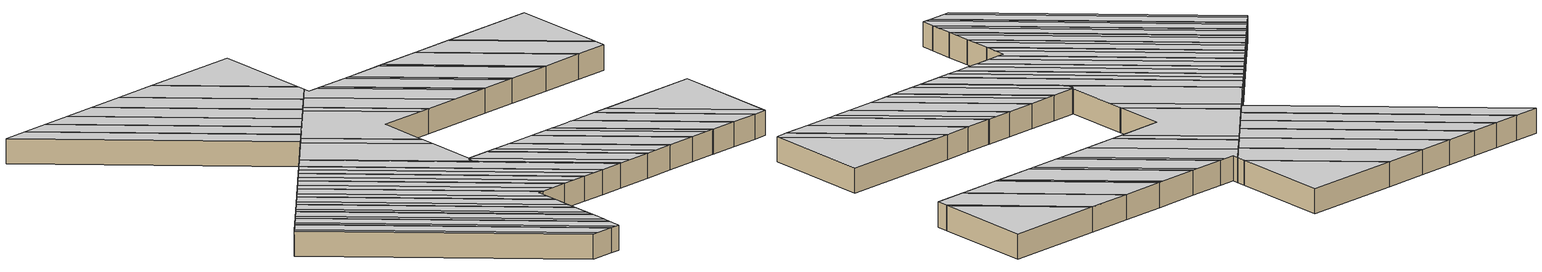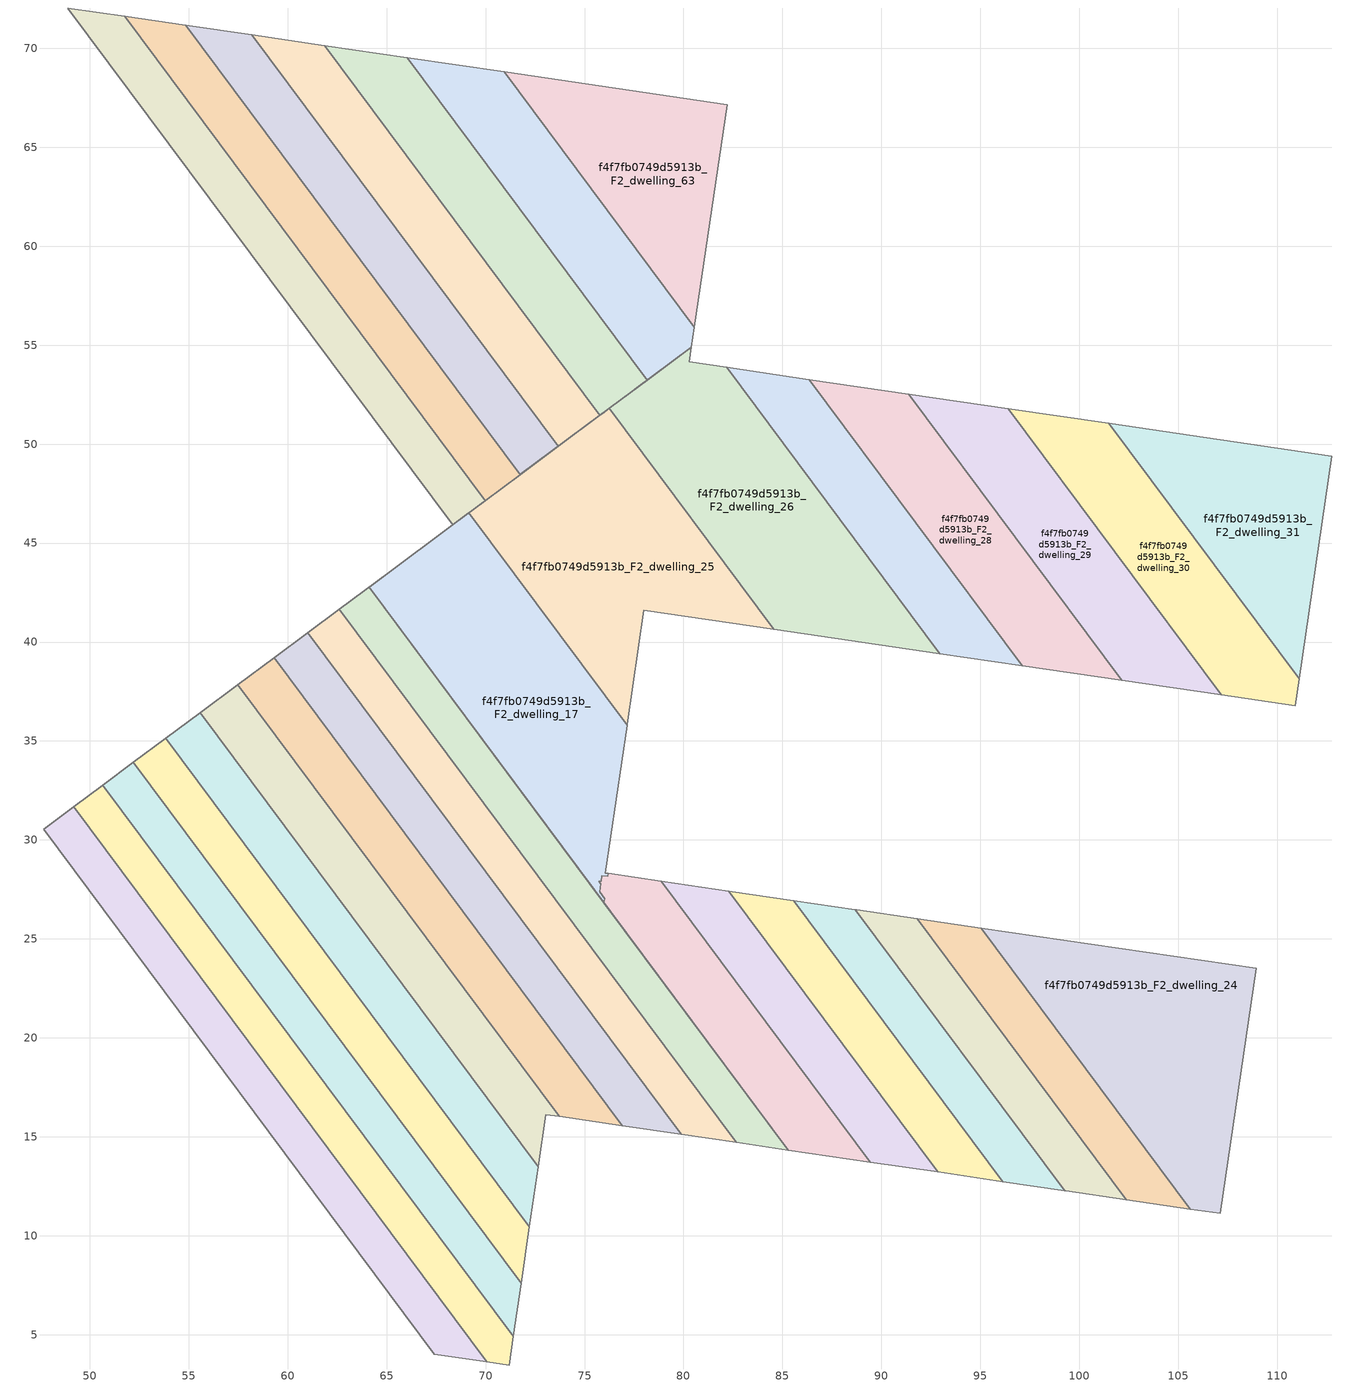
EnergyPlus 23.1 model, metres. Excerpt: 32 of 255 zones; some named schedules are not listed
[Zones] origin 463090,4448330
f4f7fb0749d5913b_F2_dwelling_10
 floor to f4f7fb0749d5913b_F1_dwelling_10 (EU_floor_Construction): 53.84,35.13 72.22,10.44 71.79,7.59 52.21,33.91 z6
 wall to f4f7fb0749d5913b_F2_dwelling_11 (EU_wall_Construction): 72.22,10.44 53.84,35.13 z6:9
 wall adiabatic (EU_wall_Construction): 71.79,7.59 72.22,10.44 / 53.84,35.13 52.21,33.91 z6:9
 wall to f4f7fb0749d5913b_F2_dwelling_9 (EU_wall_Construction): 52.21,33.91 71.79,7.59 z6:9
 ceiling to f4f7fb0749d5913b_F3_dwelling_10 (EU_floor_Construction): 71.93,8.49 72.21,10.44 53.84,35.13 52.72,34.3 z9
 ceiling to f4f7fb0749d5913b_F3_dwelling_9 (EU_floor_Construction): 71.79,7.59 71.93,8.49 52.72,34.3 52.21,33.91 z9
f4f7fb0749d5913b_F2_dwelling_11
 floor to f4f7fb0749d5913b_F1_dwelling_11 (EU_floor_Construction): 55.59,36.43 72.66,13.49 72.22,10.44 53.84,35.13 z6
 wall to f4f7fb0749d5913b_F2_dwelling_12 (EU_wall_Construction): 72.66,13.49 55.59,36.43 z6:9
 wall adiabatic (EU_wall_Construction): 72.22,10.44 72.66,13.49 / 55.59,36.43 53.84,35.13 z6:9
 ceiling to f4f7fb0749d5913b_F3_dwelling_11 (EU_floor_Construction): 72.37,11.5 72.66,13.49 55.59,36.43 54.45,35.58 z9
 ceiling to f4f7fb0749d5913b_F3_dwelling_10 (EU_floor_Construction): 72.21,10.44 72.37,11.5 54.45,35.58 53.84,35.13 z9
f4f7fb0749d5913b_F2_dwelling_12
 floor to f4f7fb0749d5913b_F1_dwelling_12 (EU_floor_Construction): 57.48,37.84 73.71,16.02 73.05,16.12 72.66,13.49 55.59,36.43 z6
 wall adiabatic (EU_wall_Construction): 57.48,37.84 55.59,36.43 / 72.66,13.49 73.05,16.12 73.71,16.02 z6:9
 wall to f4f7fb0749d5913b_F2_dwelling_13 (EU_wall_Construction): 73.71,16.02 57.48,37.84 z6:9
 ceiling to f4f7fb0749d5913b_F3_dwelling_12 (EU_floor_Construction): 72.85,14.73 73.05,16.12 73.71,16.02 57.48,37.84 56.3,36.96 z9
 ceiling to f4f7fb0749d5913b_F3_dwelling_11 (EU_floor_Construction): 72.66,13.49 72.85,14.73 56.3,36.96 55.59,36.43 z9
f4f7fb0749d5913b_F2_dwelling_13
 floor to f4f7fb0749d5913b_F1_dwelling_13 (EU_floor_Construction): 59.31,39.2 76.91,15.55 73.71,16.02 57.48,37.84 z6
 wall to f4f7fb0749d5913b_F2_dwelling_14 (EU_wall_Construction): 76.91,15.55 59.31,39.2 z6:9
 wall adiabatic (EU_wall_Construction): 73.71,16.02 76.91,15.55 / 59.31,39.2 57.48,37.84 z6:9
 ceiling to f4f7fb0749d5913b_F3_dwelling_13 (EU_floor_Construction): 76.91,15.56 59.31,39.2 58.26,38.42 75.08,15.82 z9
 ceiling to f4f7fb0749d5913b_F3_dwelling_12 (EU_floor_Construction): 75.08,15.82 58.26,38.42 57.48,37.84 73.71,16.02 z9
f4f7fb0749d5913b_F2_dwelling_14
 floor to f4f7fb0749d5913b_F1_dwelling_14 (EU_floor_Construction): 61.01,40.47 79.88,15.12 76.91,15.55 59.31,39.2 z6
 wall to f4f7fb0749d5913b_F2_dwelling_15 (EU_wall_Construction): 79.88,15.12 61.01,40.47 z6:9
 wall adiabatic (EU_wall_Construction): 76.91,15.55 79.88,15.12 / 61.01,40.47 59.31,39.2 z6:9
 ceiling to f4f7fb0749d5913b_F3_dwelling_14 (EU_floor_Construction): 79.88,15.12 61.01,40.47 60.09,39.78 78.28,15.36 z9
 ceiling to f4f7fb0749d5913b_F3_dwelling_13 (EU_floor_Construction): 78.28,15.36 60.09,39.78 59.31,39.2 76.91,15.56 z9
f4f7fb0749d5913b_F2_dwelling_15
 floor to f4f7fb0749d5913b_F1_dwelling_15 (EU_floor_Construction): 62.61,41.65 82.66,14.71 79.88,15.12 61.01,40.47 z6
 wall to f4f7fb0749d5913b_F2_dwelling_16 (EU_wall_Construction): 82.66,14.71 62.61,41.65 z6:9
 wall adiabatic (EU_wall_Construction): 79.88,15.12 82.66,14.71 / 62.61,41.65 61.01,40.47 z6:9
 ceiling to f4f7fb0749d5913b_F3_dwelling_15 (EU_floor_Construction): 82.66,14.71 62.61,41.65 61.8,41.05 81.24,14.92 z9
 ceiling to f4f7fb0749d5913b_F3_dwelling_14 (EU_floor_Construction): 81.24,14.92 61.8,41.05 61.01,40.47 79.88,15.12 z9
f4f7fb0749d5913b_F2_dwelling_16
 floor to f4f7fb0749d5913b_F1_dwelling_16 (EU_floor_Construction): 65.14,43.54 64.11,42.77 85.28,14.33 82.66,14.71 62.61,41.65 z6
 wall adiabatic (EU_wall_Construction): 82.66,14.71 85.28,14.33 64.11,42.77 65.14,43.54 62.61,41.65 z6:9
 ceiling to f4f7fb0749d5913b_F3_dwelling_15 (EU_floor_Construction): 85.28,14.33 64.11,42.77 64.2,42.84 62.61,41.65 82.66,14.71 z9
f4f7fb0749d5913b_F2_dwelling_17
 floor to f4f7fb0749d5913b_F1_dwelling_17 (EU_floor_Construction): 69.15,46.53 77.15,35.79 76.05,28.33 76.2,28.3 76.18,28.16 75.88,28.2 75.84,27.9 75.73,27.92 75.82,27.8 75.76,27.38 76.01,27.04 75.98,26.83 64.11,42.77 z6
 wall to f4f7fb0749d5913b_F2_dwelling_25 (EU_wall_Construction): 77.15,35.79 69.15,46.53 z6:9
 wall adiabatic (EU_wall_Construction): 76.2,28.3 76.05,28.33 77.15,35.79 / 75.76,27.38 75.82,27.8 75.73,27.92 / 69.15,46.53 64.11,42.77 75.98,26.83 z6:9
 wall to f4f7fb0749d5913b_F2_dwelling_18 (EU_wall_Construction): 75.73,27.92 75.84,27.9 75.88,28.2 76.18,28.16 76.2,28.3 / 75.98,26.83 76.01,27.04 75.76,27.38 z6:9
 ceiling to f4f7fb0749d5913b_F3_dwelling_16 (EU_floor_Construction): 76.01,27.04 75.76,27.38 75.82,27.8 75.73,27.92 75.84,27.9 75.88,28.2 76.18,28.16 76.18,28.21 76.1,28.32 76.05,28.33 76.88,33.97 68.11,45.75 64.2,42.84 76,26.97 z9
 ceiling to f4f7fb0749d5913b_F3_dwelling_17 (EU_floor_Construction): 76.88,33.97 77.15,35.79 69.15,46.53 68.11,45.75 z9
 ceiling to f4f7fb0749d5913b_F3_dwelling_15 (EU_floor_Construction): 75.98,26.83 76,26.97 64.2,42.84 64.11,42.77 z9
f4f7fb0749d5913b_F2_dwelling_18
 floor to f4f7fb0749d5913b_F1_dwelling_18 (EU_floor_Construction): 78.88,27.91 89.44,13.72 85.28,14.33 75.98,26.83 76.01,27.04 75.76,27.38 75.82,27.79 75.73,27.92 75.84,27.9 75.88,28.2 76.18,28.16 76.2,28.3 z6
 wall adiabatic (EU_wall_Construction): 75.98,26.83 85.28,14.33 89.44,13.72 / 75.73,27.92 75.82,27.79 75.76,27.38 / 78.88,27.91 76.2,28.3 z6:9
 wall to f4f7fb0749d5913b_F2_dwelling_19 (EU_wall_Construction): 89.44,13.72 78.88,27.91 z6:9
 ceiling to f4f7fb0749d5913b_F3_dwelling_18 (EU_floor_Construction): 89.44,13.72 78.88,27.91 76.2,28.3 76.18,28.21 86.66,14.13 z9
 ceiling to f4f7fb0749d5913b_F3_dwelling_16 (EU_floor_Construction): 86.66,14.13 76.18,28.21 76.18,28.16 75.88,28.2 75.84,27.9 75.73,27.92 75.82,27.8 75.76,27.38 76.01,27.04 76,26.97 85.43,14.31 z9
 ceiling to f4f7fb0749d5913b_F3_dwelling_15 (EU_floor_Construction): 85.43,14.31 76,26.97 75.98,26.83 85.28,14.33 z9
f4f7fb0749d5913b_F2_dwelling_19
 floor to f4f7fb0749d5913b_F1_dwelling_19 (EU_floor_Construction): 82.28,27.41 92.84,13.22 89.44,13.72 78.88,27.91 z6
 wall adiabatic (EU_wall_Construction): 82.28,27.41 78.88,27.91 / 89.44,13.72 92.84,13.22 z6:9
 wall to f4f7fb0749d5913b_F2_dwelling_20 (EU_wall_Construction): 92.84,13.22 82.28,27.41 z6:9
 ceiling to f4f7fb0749d5913b_F3_dwelling_19 (EU_floor_Construction): 92.84,13.22 82.28,27.41 79.99,27.75 90.56,13.55 z9
 ceiling to f4f7fb0749d5913b_F3_dwelling_18 (EU_floor_Construction): 90.56,13.55 79.99,27.75 78.88,27.91 89.44,13.72 z9
f4f7fb0749d5913b_F2_dwelling_20
 floor to f4f7fb0749d5913b_F1_dwelling_20 (EU_floor_Construction): 85.58,26.93 96.15,12.74 92.84,13.22 82.28,27.41 z6
 wall adiabatic (EU_wall_Construction): 85.58,26.93 82.28,27.41 / 92.84,13.22 96.15,12.74 z6:9
 wall to f4f7fb0749d5913b_F2_dwelling_21 (EU_wall_Construction): 96.15,12.74 85.58,26.93 z6:9
 ceiling adiabatic (EU_roof_Construction): 96.15,12.74 85.58,26.93 82.28,27.41 92.84,13.22 z9
f4f7fb0749d5913b_F2_dwelling_21
 floor to f4f7fb0749d5913b_F1_dwelling_21 (EU_floor_Construction): 88.69,26.47 99.26,12.28 96.15,12.74 85.58,26.93 z6
 wall adiabatic (EU_wall_Construction): 88.69,26.47 85.58,26.93 / 96.15,12.74 99.26,12.28 z6:9
 wall to f4f7fb0749d5913b_F2_dwelling_22 (EU_wall_Construction): 99.26,12.28 88.69,26.47 z6:9
 ceiling to f4f7fb0749d5913b_F3_dwelling_20 (EU_floor_Construction): 98.27,12.42 87.71,26.62 85.58,26.93 96.15,12.74 z9
 ceiling to f4f7fb0749d5913b_F3_dwelling_21 (EU_floor_Construction): 99.26,12.28 88.69,26.47 87.71,26.62 98.27,12.42 z9
f4f7fb0749d5913b_F2_dwelling_22
 floor to f4f7fb0749d5913b_F1_dwelling_22 (EU_floor_Construction): 91.82,26.02 102.38,11.82 99.33,12.27 99.26,12.28 88.69,26.47 88.76,26.46 z6
 wall adiabatic (EU_wall_Construction): 91.82,26.02 88.76,26.46 88.69,26.47 / 99.26,12.28 99.33,12.27 102.38,11.82 z6:9
 wall to f4f7fb0749d5913b_F2_dwelling_23 (EU_wall_Construction): 102.38,11.82 91.82,26.02 z6:9
 ceiling to f4f7fb0749d5913b_F3_dwelling_21 (EU_floor_Construction): 102.38,11.82 91.82,26.02 91.11,26.12 91.04,26.13 88.76,26.46 88.69,26.47 99.26,12.28 99.33,12.27 z9
f4f7fb0749d5913b_F2_dwelling_23
 floor to f4f7fb0749d5913b_F1_dwelling_23 (EU_floor_Construction): 95.05,25.54 105.62,11.34 102.38,11.82 91.82,26.02 z6
 wall adiabatic (EU_wall_Construction): 95.05,25.54 91.82,26.02 / 102.38,11.82 105.62,11.34 z6:9
 wall to f4f7fb0749d5913b_F2_dwelling_24 (EU_wall_Construction): 105.62,11.34 95.05,25.54 z6:9
 ceiling adiabatic (EU_roof_Construction): 105.62,11.34 95.05,25.54 91.82,26.02 102.38,11.82 z9
f4f7fb0749d5913b_F2_dwelling_24
 floor to f4f7fb0749d5913b_F1_dwelling_24 (EU_floor_Construction): 108.95,23.5 107.11,11.13 105.62,11.34 95.05,25.54 z6
 wall adiabatic (EU_wall_Construction): 105.62,11.34 107.11,11.13 108.95,23.5 95.05,25.54 z6:9
 ceiling to f4f7fb0749d5913b_F3_dwelling_23 (EU_floor_Construction): 107.15,11.39 108.95,23.5 96.81,25.28 z9
 ceiling to f4f7fb0749d5913b_F3_dwelling_22 (EU_floor_Construction): 107.11,11.13 107.15,11.39 96.81,25.28 95.06,25.54 105.62,11.34 z9
f4f7fb0749d5913b_F2_dwelling_25
 floor to f4f7fb0749d5913b_F1_dwelling_25 (EU_floor_Construction): 76.26,51.82 84.57,40.64 78,41.6 77.16,35.86 77.15,35.79 69.15,46.53 69.19,46.56 69.79,47 69.98,47.15 71.75,48.46 71.76,48.47 75.78,51.46 75.89,51.54 z6
 wall adiabatic (EU_wall_Construction): 69.98,47.15 69.79,47 69.19,46.56 69.15,46.53 / 76.26,51.82 75.89,51.54 75.78,51.46 71.76,48.47 71.75,48.46 / 77.15,35.79 77.16,35.86 78,41.6 84.57,40.64 z6:9
 wall to f4f7fb0749d5913b_F2_dwelling_58 (EU_wall_Construction): 71.75,48.46 69.98,47.15 z6:9
 wall to f4f7fb0749d5913b_F2_dwelling_26 (EU_wall_Construction): 84.57,40.64 76.26,51.82 z6:9
 ceiling to f4f7fb0749d5913b_F3_dwelling_17 (EU_floor_Construction): 83.21,40.84 75.48,51.23 69.15,46.53 77.15,35.79 77.16,35.86 78,41.6 z9
 ceiling to f4f7fb0749d5913b_F3_dwelling_24 (EU_floor_Construction): 84.57,40.64 76.26,51.82 75.82,51.49 75.78,51.46 75.48,51.23 83.21,40.84 z9
f4f7fb0749d5913b_F2_dwelling_26
 floor to f4f7fb0749d5913b_F1_dwelling_26 (EU_floor_Construction): 82.18,53.88 92.95,39.41 84.57,40.64 76.26,51.82 77.42,52.68 77.54,52.77 80.4,54.89 80.29,54.16 z6
 wall adiabatic (EU_wall_Construction): 82.18,53.88 80.29,54.16 80.4,54.89 77.54,52.77 77.42,52.68 76.26,51.82 / 84.57,40.64 92.95,39.41 z6:9
 wall to f4f7fb0749d5913b_F2_dwelling_27 (EU_wall_Construction): 92.95,39.41 82.18,53.88 z6:9
 ceiling to f4f7fb0749d5913b_F3_dwelling_24 (EU_floor_Construction): 88.38,40.08 78.44,53.44 77.45,52.7 77.42,52.68 76.26,51.82 84.57,40.64 z9
 ceiling to f4f7fb0749d5913b_F3_dwelling_25 (EU_floor_Construction): 92.37,39.5 81.6,53.96 80.29,54.16 80.4,54.89 78.44,53.44 88.38,40.08 z9
 ceiling adiabatic (EU_roof_Construction): 92.95,39.41 82.19,53.88 81.6,53.96 92.37,39.5 z9
f4f7fb0749d5913b_F2_dwelling_27
 floor to f4f7fb0749d5913b_F1_dwelling_27 (EU_floor_Construction): 86.36,53.27 97.12,38.8 92.95,39.41 82.18,53.88 z6
 wall adiabatic (EU_wall_Construction): 86.36,53.27 82.18,53.88 / 92.95,39.41 97.12,38.8 z6:9
 wall to f4f7fb0749d5913b_F2_dwelling_28 (EU_wall_Construction): 97.12,38.8 86.36,53.27 z6:9
 ceiling adiabatic (EU_roof_Construction): 96.51,38.89 85.75,53.36 82.19,53.88 92.95,39.41 z9
 ceiling to f4f7fb0749d5913b_F3_dwelling_27 (EU_floor_Construction): 97.12,38.8 86.36,53.27 85.75,53.36 96.51,38.89 z9
f4f7fb0749d5913b_F2_dwelling_28
 floor to f4f7fb0749d5913b_F1_dwelling_28 (EU_floor_Construction): 91.38,52.53 102.14,38.07 97.12,38.8 86.36,53.27 z6
 wall adiabatic (EU_wall_Construction): 91.38,52.53 86.36,53.27 / 97.12,38.8 102.14,38.07 z6:9
 wall to f4f7fb0749d5913b_F2_dwelling_29 (EU_wall_Construction): 102.14,38.07 91.38,52.53 z6:9
 ceiling to f4f7fb0749d5913b_F3_dwelling_27 (EU_floor_Construction): 101.65,38.14 90.89,52.6 86.36,53.27 97.12,38.8 z9
 ceiling to f4f7fb0749d5913b_F3_dwelling_28 (EU_floor_Construction): 102.14,38.07 91.38,52.53 90.89,52.6 101.65,38.14 z9
f4f7fb0749d5913b_F2_dwelling_29
 floor to f4f7fb0749d5913b_F1_dwelling_29 (EU_floor_Construction): 96.4,51.79 107.17,37.33 102.14,38.07 91.38,52.53 z6
 wall adiabatic (EU_wall_Construction): 96.4,51.79 91.38,52.53 / 102.14,38.07 107.17,37.33 z6:9
 wall to f4f7fb0749d5913b_F2_dwelling_30 (EU_wall_Construction): 107.17,37.33 96.4,51.79 z6:9
 ceiling adiabatic (EU_roof_Construction): 107.17,37.33 96.4,51.79 91.38,52.53 102.14,38.07 z9
f4f7fb0749d5913b_F2_dwelling_30
 floor to f4f7fb0749d5913b_F1_dwelling_30 (EU_floor_Construction): 101.5,51.04 111.11,38.14 110.91,36.78 107.17,37.33 96.4,51.79 z6
 wall adiabatic (EU_wall_Construction): 107.17,37.33 110.91,36.78 111.11,38.14 101.5,51.04 96.4,51.79 z6:9
 ceiling to f4f7fb0749d5913b_F3_dwelling_29 (EU_floor_Construction): 110.91,36.78 111.08,37.96 101.32,51.07 96.4,51.79 107.17,37.33 z9
 ceiling to f4f7fb0749d5913b_F3_dwelling_30 (EU_floor_Construction): 111.08,37.96 111.11,38.14 101.5,51.04 101.32,51.07 z9
f4f7fb0749d5913b_F2_dwelling_31
 floor to f4f7fb0749d5913b_F1_dwelling_31 (EU_floor_Construction): 112.77,49.39 111.11,38.14 101.5,51.04 z6
 wall adiabatic (EU_wall_Construction): 112.77,49.39 101.5,51.04 111.11,38.14 112.77,49.39 z6:9
 ceiling to f4f7fb0749d5913b_F3_dwelling_30 (EU_floor_Construction): 111.11,38.14 112.77,49.39 101.5,51.04 z9
f4f7fb0749d5913b_F2_dwelling_57
 floor to f4f7fb0749d5913b_F1_dwelling_57 (EU_floor_Construction): 51.77,71.62 69.98,47.15 68.34,45.92 48.9,72.04 z6
 wall to f4f7fb0749d5913b_F2_dwelling_56 (EU_wall_Construction): 48.9,72.04 68.34,45.92 z6:9
 wall adiabatic (EU_wall_Construction): 51.77,71.62 48.9,72.04 / 68.34,45.92 69.98,47.15 z6:9
 wall to f4f7fb0749d5913b_F2_dwelling_58 (EU_wall_Construction): 69.98,47.15 51.77,71.62 z6:9
 ceiling to f4f7fb0749d5913b_F3_dwelling_56 (EU_floor_Construction): 69.98,47.15 51.77,71.62 48.9,72.04 68.34,45.92 z9
f4f7fb0749d5913b_F2_dwelling_58
 floor to f4f7fb0749d5913b_F1_dwelling_58 (EU_floor_Construction): 54.85,71.17 71.75,48.46 69.98,47.15 51.77,71.62 z6
 wall adiabatic (EU_wall_Construction): 54.85,71.17 51.77,71.62 z6:9
 wall to f4f7fb0749d5913b_F2_dwelling_59 (EU_wall_Construction): 71.75,48.46 54.85,71.17 z6:9
 ceiling to f4f7fb0749d5913b_F3_dwelling_57 (EU_floor_Construction): 71.75,48.46 54.85,71.17 51.77,71.62 69.98,47.15 z9
f4f7fb0749d5913b_F2_dwelling_59
 floor to f4f7fb0749d5913b_F1_dwelling_59 (EU_floor_Construction): 58.2,70.68 73.67,49.89 71.75,48.46 54.85,71.17 z6
 wall adiabatic (EU_wall_Construction): 58.2,70.68 54.85,71.17 / 71.75,48.46 73.67,49.89 z6:9
 wall to f4f7fb0749d5913b_F2_dwelling_60 (EU_wall_Construction): 73.67,49.89 58.2,70.68 z6:9
 ceiling to f4f7fb0749d5913b_F3_dwelling_58 (EU_floor_Construction): 73.67,49.89 58.2,70.68 54.85,71.17 71.75,48.46 z9
f4f7fb0749d5913b_F2_dwelling_60
 floor to f4f7fb0749d5913b_F1_dwelling_60 (EU_floor_Construction): 61.88,70.14 75.78,51.46 73.67,49.89 58.2,70.68 z6
 wall adiabatic (EU_wall_Construction): 61.88,70.14 58.2,70.68 / 73.67,49.89 75.78,51.46 z6:9
 wall to f4f7fb0749d5913b_F2_dwelling_61 (EU_wall_Construction): 75.78,51.46 61.88,70.14 z6:9
 ceiling to f4f7fb0749d5913b_F3_dwelling_59 (EU_floor_Construction): 75.78,51.46 61.88,70.14 58.2,70.68 73.67,49.89 z9
f4f7fb0749d5913b_F2_dwelling_61
 floor to f4f7fb0749d5913b_F1_dwelling_61 (EU_floor_Construction): 66.04,69.53 78.16,53.23 75.78,51.46 61.88,70.14 z6
 wall adiabatic (EU_wall_Construction): 66.04,69.53 61.88,70.14 / 75.78,51.46 78.16,53.23 z6:9
 wall to f4f7fb0749d5913b_F2_dwelling_62 (EU_wall_Construction): 78.16,53.23 66.04,69.53 z6:9
 ceiling to f4f7fb0749d5913b_F3_dwelling_60 (EU_floor_Construction): 78.16,53.23 66.04,69.53 61.88,70.14 75.78,51.46 z9
f4f7fb0749d5913b_F2_dwelling_62
 floor to f4f7fb0749d5913b_F1_dwelling_62 (EU_floor_Construction): 70.94,68.81 80.54,55.9 80.4,54.89 78.16,53.23 66.04,69.53 z6
 wall adiabatic (EU_wall_Construction): 78.16,53.23 80.4,54.89 80.54,55.9 / 70.94,68.81 66.04,69.53 z6:9
 wall to f4f7fb0749d5913b_F2_dwelling_63 (EU_wall_Construction): 80.54,55.9 70.94,68.81 z6:9
 ceiling to f4f7fb0749d5913b_F3_dwelling_61 (EU_floor_Construction): 80.4,54.89 80.54,55.9 70.94,68.81 66.04,69.53 78.16,53.23 z9
f4f7fb0749d5913b_F2_dwelling_63
 floor to f4f7fb0749d5913b_F1_dwelling_63 (EU_floor_Construction): 82.21,67.16 80.54,55.9 70.94,68.81 z6
 wall adiabatic (EU_wall_Construction): 80.54,55.9 82.21,67.16 70.94,68.81 z6:9
 ceiling to f4f7fb0749d5913b_F3_dwelling_62 (EU_floor_Construction): 80.54,55.9 82.21,67.16 70.94,68.81 z9
f4f7fb0749d5913b_F2_dwelling_7
 floor to f4f7fb0749d5913b_F1_dwelling_7 (EU_floor_Construction): 49.19,31.67 70.07,3.63 67.4,4.02 47.67,30.54 z6
 wall to f4f7fb0749d5913b_F2_dwelling_8 (EU_wall_Construction): 70.07,3.63 49.19,31.67 z6:9
 wall adiabatic (EU_wall_Construction): 67.4,4.02 70.07,3.63 / 49.19,31.67 47.67,30.54 z6:9
 wall to f4f7fb0749d5913b_F2_dwelling_6 (EU_wall_Construction): 47.67,30.54 67.4,4.02 z6:9
 ceiling to f4f7fb0749d5913b_F3_dwelling_7 (EU_floor_Construction): 70.07,3.63 49.19,31.67 48.02,30.8 68.02,3.93 z9
 ceiling to f4f7fb0749d5913b_F3_dwelling_6 (EU_floor_Construction): 68.02,3.93 48.02,30.8 47.67,30.54 67.4,4.02 z9
f4f7fb0749d5913b_F2_dwelling_8
 floor to f4f7fb0749d5913b_F1_dwelling_8 (EU_floor_Construction): 50.67,32.77 71.4,4.91 71.19,3.46 70.07,3.63 49.19,31.67 z6
 wall adiabatic (EU_wall_Construction): 50.67,32.77 49.19,31.67 / 70.07,3.63 71.19,3.46 71.4,4.91 z6:9
 wall to f4f7fb0749d5913b_F2_dwelling_9 (EU_wall_Construction): 71.4,4.91 50.67,32.77 z6:9
 ceiling to f4f7fb0749d5913b_F3_dwelling_8 (EU_floor_Construction): 71.19,3.46 71.4,4.91 50.67,32.77 49.58,31.96 70.73,3.53 z9
 ceiling to f4f7fb0749d5913b_F3_dwelling_7 (EU_floor_Construction): 70.73,3.53 49.58,31.96 49.19,31.67 70.07,3.63 z9
f4f7fb0749d5913b_F2_dwelling_9
 floor to f4f7fb0749d5913b_F1_dwelling_9 (EU_floor_Construction): 52.21,33.91 71.79,7.59 71.4,4.91 50.67,32.77 z6
 wall adiabatic (EU_wall_Construction): 71.4,4.91 71.79,7.59 / 52.21,33.91 50.67,32.77 z6:9
 ceiling to f4f7fb0749d5913b_F3_dwelling_9 (EU_floor_Construction): 71.51,5.67 71.79,7.59 52.21,33.91 51.1,33.09 z9
 ceiling to f4f7fb0749d5913b_F3_dwelling_8 (EU_floor_Construction): 71.4,4.91 71.51,5.67 51.1,33.09 50.67,32.77 z9
[Building]
EU S2 Campaign: North Axis=0; Terrain=City; Solar Distribution=FullExterior
[Site:Location]
Yerevan-Zvartnots.Intl.AP: Latitude=40.15; Longitude=44.383; Time Zone=4; Elevation=854
[SizingPeriod:WeatherFileDays]
AnnualSizingPeriod: Begin Month=1; Begin Day of Month=1; End Month=12; End Day of Month=31; Day of Week for Start Day=Monday; Use Weather File Daylight Saving Period=No; Use Weather File Rain and Snow Indicators=No
[MATERIAL]
EU_InternalMass_Material: Roughness=MediumRough; Thickness=0.1; Conductivity=1; Density=1800; Specific Heat=900; Thermal Absorptance=0.9; Solar Absorptance=0.7; Visible Absorptance=0.7
[MATERIAL:NOMASS] Roughness=MediumRough; Thermal Absorptance=0.9; Solar Absorptance=0.7; Visible Absorptance=0.7
Name | Thermal Resistance
EU_wall_NoMass | 1.08488
EU_roof_NoMass | 1.50123
EU_floor_NoMass | 0.493739
[CONSTRUCTION]
EU_wall_Construction: EU_wall_NoMass
EU_roof_Construction: EU_roof_NoMass
EU_floor_Construction: EU_floor_NoMass
EU_InternalMass_Construction: EU_InternalMass_Material
[ZONE] Type=1; Multiplier=1; Ceiling Height=autocalculate; Floor Area=autocalculate; Part of Total Floor Area=Yes
Name | Volume
f4f7fb0749d5913b_F2_dwelling_10 | 194.274
f4f7fb0749d5913b_F2_dwelling_11 | 194.336
f4f7fb0749d5913b_F2_dwelling_12 | 194.263
f4f7fb0749d5913b_F2_dwelling_13 | 194.268
f4f7fb0749d5913b_F2_dwelling_14 | 194.368
f4f7fb0749d5913b_F2_dwelling_15 | 194.246
f4f7fb0749d5913b_F2_dwelling_16 | 194.322
f4f7fb0749d5913b_F2_dwelling_17 | 311.387
f4f7fb0749d5913b_F2_dwelling_18 | 155.235
f4f7fb0749d5913b_F2_dwelling_19 | 129.015
f4f7fb0749d5913b_F2_dwelling_20 | 125.403
f4f7fb0749d5913b_F2_dwelling_21 | 118.06
f4f7fb0749d5913b_F2_dwelling_22 | 118.56
f4f7fb0749d5913b_F2_dwelling_23 | 122.822
f4f7fb0749d5913b_F2_dwelling_24 | 291.869
f4f7fb0749d5913b_F2_dwelling_25 | 304.346
f4f7fb0749d5913b_F2_dwelling_26 | 299.48
f4f7fb0749d5913b_F2_dwelling_27 | 161.321
f4f7fb0749d5913b_F2_dwelling_28 | 193.961
f4f7fb0749d5913b_F2_dwelling_29 | 194.243
f4f7fb0749d5913b_F2_dwelling_30 | 194.324
f4f7fb0749d5913b_F2_dwelling_31 | 194.29
f4f7fb0749d5913b_F2_dwelling_57 | 194.307
f4f7fb0749d5913b_F2_dwelling_58 | 194.298
f4f7fb0749d5913b_F2_dwelling_59 | 194.244
f4f7fb0749d5913b_F2_dwelling_60 | 194.293
f4f7fb0749d5913b_F2_dwelling_61 | 194.303
f4f7fb0749d5913b_F2_dwelling_62 | 194.331
f4f7fb0749d5913b_F2_dwelling_63 | 194.28
f4f7fb0749d5913b_F2_dwelling_7 | 194.284
f4f7fb0749d5913b_F2_dwelling_8 | 194.315
f4f7fb0749d5913b_F2_dwelling_9 | 194.301
[INTERNALMASS] Construction=EU_InternalMass_Construction
Name | Zone or ZoneList | Surface Area
f4f7fb0749d5913b_F2_dwelling_7_EU_InternalMass | f4f7fb0749d5913b_F2_dwelling_7 | 64.7614
f4f7fb0749d5913b_F2_dwelling_8_EU_InternalMass | f4f7fb0749d5913b_F2_dwelling_8 | 64.7715
f4f7fb0749d5913b_F2_dwelling_9_EU_InternalMass | f4f7fb0749d5913b_F2_dwelling_9 | 64.767
f4f7fb0749d5913b_F2_dwelling_10_EU_InternalMass | f4f7fb0749d5913b_F2_dwelling_10 | 64.7581
f4f7fb0749d5913b_F2_dwelling_11_EU_InternalMass | f4f7fb0749d5913b_F2_dwelling_11 | 64.7788
f4f7fb0749d5913b_F2_dwelling_12_EU_InternalMass | f4f7fb0749d5913b_F2_dwelling_12 | 64.7541
f4f7fb0749d5913b_F2_dwelling_13_EU_InternalMass | f4f7fb0749d5913b_F2_dwelling_13 | 64.7559
f4f7fb0749d5913b_F2_dwelling_14_EU_InternalMass | f4f7fb0749d5913b_F2_dwelling_14 | 64.7895
f4f7fb0749d5913b_F2_dwelling_15_EU_InternalMass | f4f7fb0749d5913b_F2_dwelling_15 | 64.7487
f4f7fb0749d5913b_F2_dwelling_16_EU_InternalMass | f4f7fb0749d5913b_F2_dwelling_16 | 64.7751
f4f7fb0749d5913b_F2_dwelling_17_EU_InternalMass | f4f7fb0749d5913b_F2_dwelling_17 | 103.804
f4f7fb0749d5913b_F2_dwelling_18_EU_InternalMass | f4f7fb0749d5913b_F2_dwelling_18 | 51.749
f4f7fb0749d5913b_F2_dwelling_19_EU_InternalMass | f4f7fb0749d5913b_F2_dwelling_19 | 43.0078
f4f7fb0749d5913b_F2_dwelling_20_EU_InternalMass | f4f7fb0749d5913b_F2_dwelling_20 | 41.7954
f4f7fb0749d5913b_F2_dwelling_21_EU_InternalMass | f4f7fb0749d5913b_F2_dwelling_21 | 39.3567
f4f7fb0749d5913b_F2_dwelling_22_EU_InternalMass | f4f7fb0749d5913b_F2_dwelling_22 | 39.516
f4f7fb0749d5913b_F2_dwelling_23_EU_InternalMass | f4f7fb0749d5913b_F2_dwelling_23 | 40.9417
f4f7fb0749d5913b_F2_dwelling_24_EU_InternalMass | f4f7fb0749d5913b_F2_dwelling_24 | 97.2859
f4f7fb0749d5913b_F2_dwelling_25_EU_InternalMass | f4f7fb0749d5913b_F2_dwelling_25 | 101.443
f4f7fb0749d5913b_F2_dwelling_26_EU_InternalMass | f4f7fb0749d5913b_F2_dwelling_26 | 99.8286
f4f7fb0749d5913b_F2_dwelling_27_EU_InternalMass | f4f7fb0749d5913b_F2_dwelling_27 | 53.7737
f4f7fb0749d5913b_F2_dwelling_28_EU_InternalMass | f4f7fb0749d5913b_F2_dwelling_28 | 64.6536
f4f7fb0749d5913b_F2_dwelling_29_EU_InternalMass | f4f7fb0749d5913b_F2_dwelling_29 | 64.7475
f4f7fb0749d5913b_F2_dwelling_30_EU_InternalMass | f4f7fb0749d5913b_F2_dwelling_30 | 64.7748
f4f7fb0749d5913b_F2_dwelling_31_EU_InternalMass | f4f7fb0749d5913b_F2_dwelling_31 | 64.7633
f4f7fb0749d5913b_F2_dwelling_57_EU_InternalMass | f4f7fb0749d5913b_F2_dwelling_57 | 64.7691
f4f7fb0749d5913b_F2_dwelling_58_EU_InternalMass | f4f7fb0749d5913b_F2_dwelling_58 | 64.7659
f4f7fb0749d5913b_F2_dwelling_59_EU_InternalMass | f4f7fb0749d5913b_F2_dwelling_59 | 64.7479
f4f7fb0749d5913b_F2_dwelling_60_EU_InternalMass | f4f7fb0749d5913b_F2_dwelling_60 | 64.7647
f4f7fb0749d5913b_F2_dwelling_61_EU_InternalMass | f4f7fb0749d5913b_F2_dwelling_61 | 64.7676
f4f7fb0749d5913b_F2_dwelling_62_EU_InternalMass | f4f7fb0749d5913b_F2_dwelling_62 | 64.7771
f4f7fb0749d5913b_F2_dwelling_63_EU_InternalMass | f4f7fb0749d5913b_F2_dwelling_63 | 64.7601
[OTHEREQUIPMENT] Fuel Type=Electricity; Design Level Calculation Method=Watts/Area; Power per Zone Floor Area=1; Fraction Latent=0; Fraction Radiant=0; Fraction Lost=0; Carbon Dioxide Generation Rate=0; EndUse Subcategory=EU_Step8_InternalGains
Name | Zone or ZoneList or Space or SpaceList | Schedule
EU_Step8_InternalGain_f4f7fb0749d5913b_F2_dwelling_7_f000 | f4f7fb0749d5913b_F2_dwelling_7 | EU_Step8_GainSchedule_f4f7fb0749d5913b_F2_dwelling_7_f000
EU_Step8_InternalGain_f4f7fb0749d5913b_F2_dwelling_8_f000 | f4f7fb0749d5913b_F2_dwelling_8 | EU_Step8_GainSchedule_f4f7fb0749d5913b_F2_dwelling_8_f000
EU_Step8_InternalGain_f4f7fb0749d5913b_F2_dwelling_9_f000 | f4f7fb0749d5913b_F2_dwelling_9 | EU_Step8_GainSchedule_f4f7fb0749d5913b_F2_dwelling_9_f000
EU_Step8_InternalGain_f4f7fb0749d5913b_F2_dwelling_10_f000 | f4f7fb0749d5913b_F2_dwelling_10 | EU_Step8_GainSchedule_f4f7fb0749d5913b_F2_dwelling_10_f000
EU_Step8_InternalGain_f4f7fb0749d5913b_F2_dwelling_11_f000 | f4f7fb0749d5913b_F2_dwelling_11 | EU_Step8_GainSchedule_f4f7fb0749d5913b_F2_dwelling_11_f000
EU_Step8_InternalGain_f4f7fb0749d5913b_F2_dwelling_12_f000 | f4f7fb0749d5913b_F2_dwelling_12 | EU_Step8_GainSchedule_f4f7fb0749d5913b_F2_dwelling_12_f000
EU_Step8_InternalGain_f4f7fb0749d5913b_F2_dwelling_13_f000 | f4f7fb0749d5913b_F2_dwelling_13 | EU_Step8_GainSchedule_f4f7fb0749d5913b_F2_dwelling_13_f000
EU_Step8_InternalGain_f4f7fb0749d5913b_F2_dwelling_14_f000 | f4f7fb0749d5913b_F2_dwelling_14 | EU_Step8_GainSchedule_f4f7fb0749d5913b_F2_dwelling_14_f000
EU_Step8_InternalGain_f4f7fb0749d5913b_F2_dwelling_15_f000 | f4f7fb0749d5913b_F2_dwelling_15 | EU_Step8_GainSchedule_f4f7fb0749d5913b_F2_dwelling_15_f000
EU_Step8_InternalGain_f4f7fb0749d5913b_F2_dwelling_16_f000 | f4f7fb0749d5913b_F2_dwelling_16 | EU_Step8_GainSchedule_f4f7fb0749d5913b_F2_dwelling_16_f000
EU_Step8_InternalGain_f4f7fb0749d5913b_F2_dwelling_17_f000 | f4f7fb0749d5913b_F2_dwelling_17 | EU_Step8_GainSchedule_f4f7fb0749d5913b_F2_dwelling_17_f000
EU_Step8_InternalGain_f4f7fb0749d5913b_F2_dwelling_18_f000 | f4f7fb0749d5913b_F2_dwelling_18 | EU_Step8_GainSchedule_f4f7fb0749d5913b_F2_dwelling_18_f000
EU_Step8_InternalGain_f4f7fb0749d5913b_F2_dwelling_19_f000 | f4f7fb0749d5913b_F2_dwelling_19 | EU_Step8_GainSchedule_f4f7fb0749d5913b_F2_dwelling_19_f000
EU_Step8_InternalGain_f4f7fb0749d5913b_F2_dwelling_20_f000 | f4f7fb0749d5913b_F2_dwelling_20 | EU_Step8_GainSchedule_f4f7fb0749d5913b_F2_dwelling_20_f000
EU_Step8_InternalGain_f4f7fb0749d5913b_F2_dwelling_21_f000 | f4f7fb0749d5913b_F2_dwelling_21 | EU_Step8_GainSchedule_f4f7fb0749d5913b_F2_dwelling_21_f000
EU_Step8_InternalGain_f4f7fb0749d5913b_F2_dwelling_22_f000 | f4f7fb0749d5913b_F2_dwelling_22 | EU_Step8_GainSchedule_f4f7fb0749d5913b_F2_dwelling_22_f000
EU_Step8_InternalGain_f4f7fb0749d5913b_F2_dwelling_23_f000 | f4f7fb0749d5913b_F2_dwelling_23 | EU_Step8_GainSchedule_f4f7fb0749d5913b_F2_dwelling_23_f000
EU_Step8_InternalGain_f4f7fb0749d5913b_F2_dwelling_24_f000 | f4f7fb0749d5913b_F2_dwelling_24 | EU_Step8_GainSchedule_f4f7fb0749d5913b_F2_dwelling_24_f000
EU_Step8_InternalGain_f4f7fb0749d5913b_F2_dwelling_25_f000 | f4f7fb0749d5913b_F2_dwelling_25 | EU_Step8_GainSchedule_f4f7fb0749d5913b_F2_dwelling_25_f000
EU_Step8_InternalGain_f4f7fb0749d5913b_F2_dwelling_26_f000 | f4f7fb0749d5913b_F2_dwelling_26 | EU_Step8_GainSchedule_f4f7fb0749d5913b_F2_dwelling_26_f000
EU_Step8_InternalGain_f4f7fb0749d5913b_F2_dwelling_27_f000 | f4f7fb0749d5913b_F2_dwelling_27 | EU_Step8_GainSchedule_f4f7fb0749d5913b_F2_dwelling_27_f000
EU_Step8_InternalGain_f4f7fb0749d5913b_F2_dwelling_28_f000 | f4f7fb0749d5913b_F2_dwelling_28 | EU_Step8_GainSchedule_f4f7fb0749d5913b_F2_dwelling_28_f000
EU_Step8_InternalGain_f4f7fb0749d5913b_F2_dwelling_29_f000 | f4f7fb0749d5913b_F2_dwelling_29 | EU_Step8_GainSchedule_f4f7fb0749d5913b_F2_dwelling_29_f000
EU_Step8_InternalGain_f4f7fb0749d5913b_F2_dwelling_30_f000 | f4f7fb0749d5913b_F2_dwelling_30 | EU_Step8_GainSchedule_f4f7fb0749d5913b_F2_dwelling_30_f000
EU_Step8_InternalGain_f4f7fb0749d5913b_F2_dwelling_31_f000 | f4f7fb0749d5913b_F2_dwelling_31 | EU_Step8_GainSchedule_f4f7fb0749d5913b_F2_dwelling_31_f000
EU_Step8_InternalGain_f4f7fb0749d5913b_F2_dwelling_57_f000 | f4f7fb0749d5913b_F2_dwelling_57 | EU_Step8_GainSchedule_f4f7fb0749d5913b_F2_dwelling_57_f000
EU_Step8_InternalGain_f4f7fb0749d5913b_F2_dwelling_58_f000 | f4f7fb0749d5913b_F2_dwelling_58 | EU_Step8_GainSchedule_f4f7fb0749d5913b_F2_dwelling_58_f000
EU_Step8_InternalGain_f4f7fb0749d5913b_F2_dwelling_59_f000 | f4f7fb0749d5913b_F2_dwelling_59 | EU_Step8_GainSchedule_f4f7fb0749d5913b_F2_dwelling_59_f000
EU_Step8_InternalGain_f4f7fb0749d5913b_F2_dwelling_60_f000 | f4f7fb0749d5913b_F2_dwelling_60 | EU_Step8_GainSchedule_f4f7fb0749d5913b_F2_dwelling_60_f000
EU_Step8_InternalGain_f4f7fb0749d5913b_F2_dwelling_61_f000 | f4f7fb0749d5913b_F2_dwelling_61 | EU_Step8_GainSchedule_f4f7fb0749d5913b_F2_dwelling_61_f000
EU_Step8_InternalGain_f4f7fb0749d5913b_F2_dwelling_62_f000 | f4f7fb0749d5913b_F2_dwelling_62 | EU_Step8_GainSchedule_f4f7fb0749d5913b_F2_dwelling_62_f000
EU_Step8_InternalGain_f4f7fb0749d5913b_F2_dwelling_63_f000 | f4f7fb0749d5913b_F2_dwelling_63 | EU_Step8_GainSchedule_f4f7fb0749d5913b_F2_dwelling_63_f000
[ZONEVENTILATION:DESIGNFLOWRATE] Schedule=EU_AlwaysOn; Design Flow Rate Calculation Method=AirChanges/Hour; Air Changes per Hour=0.540096; Ventilation Type=Natural; Fan Pressure Rise=0; Fan Total Efficiency=1; Constant Term Coefficient=1; Temperature Term Coefficient=0; Velocity Term Coefficient=0; Velocity Squared Term Coefficient=0; Minimum Indoor Temperature=-100; Maximum Indoor Temperature=100; Delta Temperature=-100; Minimum Outdoor Temperature=-100; Maximum Outdoor Temperature=100; Maximum Wind Speed=40
Name | Zone or ZoneList or Space or SpaceList
EU_ConstantAir_f4f7fb0749d5913b_F2_dwelling_7 | f4f7fb0749d5913b_F2_dwelling_7
EU_ConstantAir_f4f7fb0749d5913b_F2_dwelling_8 | f4f7fb0749d5913b_F2_dwelling_8
EU_ConstantAir_f4f7fb0749d5913b_F2_dwelling_9 | f4f7fb0749d5913b_F2_dwelling_9
EU_ConstantAir_f4f7fb0749d5913b_F2_dwelling_10 | f4f7fb0749d5913b_F2_dwelling_10
EU_ConstantAir_f4f7fb0749d5913b_F2_dwelling_11 | f4f7fb0749d5913b_F2_dwelling_11
EU_ConstantAir_f4f7fb0749d5913b_F2_dwelling_12 | f4f7fb0749d5913b_F2_dwelling_12
EU_ConstantAir_f4f7fb0749d5913b_F2_dwelling_13 | f4f7fb0749d5913b_F2_dwelling_13
EU_ConstantAir_f4f7fb0749d5913b_F2_dwelling_14 | f4f7fb0749d5913b_F2_dwelling_14
EU_ConstantAir_f4f7fb0749d5913b_F2_dwelling_15 | f4f7fb0749d5913b_F2_dwelling_15
EU_ConstantAir_f4f7fb0749d5913b_F2_dwelling_16 | f4f7fb0749d5913b_F2_dwelling_16
EU_ConstantAir_f4f7fb0749d5913b_F2_dwelling_17 | f4f7fb0749d5913b_F2_dwelling_17
EU_ConstantAir_f4f7fb0749d5913b_F2_dwelling_18 | f4f7fb0749d5913b_F2_dwelling_18
EU_ConstantAir_f4f7fb0749d5913b_F2_dwelling_19 | f4f7fb0749d5913b_F2_dwelling_19
EU_ConstantAir_f4f7fb0749d5913b_F2_dwelling_20 | f4f7fb0749d5913b_F2_dwelling_20
EU_ConstantAir_f4f7fb0749d5913b_F2_dwelling_21 | f4f7fb0749d5913b_F2_dwelling_21
EU_ConstantAir_f4f7fb0749d5913b_F2_dwelling_22 | f4f7fb0749d5913b_F2_dwelling_22
EU_ConstantAir_f4f7fb0749d5913b_F2_dwelling_23 | f4f7fb0749d5913b_F2_dwelling_23
EU_ConstantAir_f4f7fb0749d5913b_F2_dwelling_24 | f4f7fb0749d5913b_F2_dwelling_24
EU_ConstantAir_f4f7fb0749d5913b_F2_dwelling_25 | f4f7fb0749d5913b_F2_dwelling_25
EU_ConstantAir_f4f7fb0749d5913b_F2_dwelling_26 | f4f7fb0749d5913b_F2_dwelling_26
EU_ConstantAir_f4f7fb0749d5913b_F2_dwelling_27 | f4f7fb0749d5913b_F2_dwelling_27
EU_ConstantAir_f4f7fb0749d5913b_F2_dwelling_28 | f4f7fb0749d5913b_F2_dwelling_28
EU_ConstantAir_f4f7fb0749d5913b_F2_dwelling_29 | f4f7fb0749d5913b_F2_dwelling_29
EU_ConstantAir_f4f7fb0749d5913b_F2_dwelling_30 | f4f7fb0749d5913b_F2_dwelling_30
EU_ConstantAir_f4f7fb0749d5913b_F2_dwelling_31 | f4f7fb0749d5913b_F2_dwelling_31
EU_ConstantAir_f4f7fb0749d5913b_F2_dwelling_57 | f4f7fb0749d5913b_F2_dwelling_57
EU_ConstantAir_f4f7fb0749d5913b_F2_dwelling_58 | f4f7fb0749d5913b_F2_dwelling_58
EU_ConstantAir_f4f7fb0749d5913b_F2_dwelling_59 | f4f7fb0749d5913b_F2_dwelling_59
EU_ConstantAir_f4f7fb0749d5913b_F2_dwelling_60 | f4f7fb0749d5913b_F2_dwelling_60
EU_ConstantAir_f4f7fb0749d5913b_F2_dwelling_61 | f4f7fb0749d5913b_F2_dwelling_61
EU_ConstantAir_f4f7fb0749d5913b_F2_dwelling_62 | f4f7fb0749d5913b_F2_dwelling_62
EU_ConstantAir_f4f7fb0749d5913b_F2_dwelling_63 | f4f7fb0749d5913b_F2_dwelling_63
[HVACTEMPLATE:ZONE:IDEALLOADSAIRSYSTEM] System Availability Schedule=EU_AlwaysOn; Maximum Heating Supply Air Temperature=50; Minimum Cooling Supply Air Temperature=13; Maximum Heating Supply Air Humidity Ratio=0.0156; Minimum Cooling Supply Air Humidity Ratio=0.0077; Heating Limit=NoLimit; Cooling Limit=NoLimit; Heating Availability Schedule=EU_AlwaysOn; Cooling Availability Schedule=EU_CoolingOff; Dehumidification Control Type=ConstantSensibleHeatRatio; Cooling Sensible Heat Ratio=0.7; Dehumidification Setpoint=60; Humidification Control Type=None; Humidification Setpoint=30; Outdoor Air Method=None; Outdoor Air Flow Rate per Person=0.00944; Outdoor Air Flow Rate per Zone Floor Area=0; Outdoor Air Flow Rate per Zone=0; Demand Controlled Ventilation Type=None; Outdoor Air Economizer Type=NoEconomizer; Heat Recovery Type=None; Sensible Heat Recovery Effectiveness=0.7; Latent Heat Recovery Effectiveness=0.65
Name | Template Thermostat
f4f7fb0749d5913b_F2_dwelling_7 | EU_HeatOnly_f4f7fb0749d5913b_F2_dwelling_7
f4f7fb0749d5913b_F2_dwelling_8 | EU_HeatOnly_f4f7fb0749d5913b_F2_dwelling_8
f4f7fb0749d5913b_F2_dwelling_9 | EU_HeatOnly_f4f7fb0749d5913b_F2_dwelling_9
f4f7fb0749d5913b_F2_dwelling_10 | EU_HeatOnly_f4f7fb0749d5913b_F2_dwelling_10
f4f7fb0749d5913b_F2_dwelling_11 | EU_HeatOnly_f4f7fb0749d5913b_F2_dwelling_11
f4f7fb0749d5913b_F2_dwelling_12 | EU_HeatOnly_f4f7fb0749d5913b_F2_dwelling_12
f4f7fb0749d5913b_F2_dwelling_13 | EU_HeatOnly_f4f7fb0749d5913b_F2_dwelling_13
f4f7fb0749d5913b_F2_dwelling_14 | EU_HeatOnly_f4f7fb0749d5913b_F2_dwelling_14
f4f7fb0749d5913b_F2_dwelling_15 | EU_HeatOnly_f4f7fb0749d5913b_F2_dwelling_15
f4f7fb0749d5913b_F2_dwelling_16 | EU_HeatOnly_f4f7fb0749d5913b_F2_dwelling_16
f4f7fb0749d5913b_F2_dwelling_17 | EU_HeatOnly_f4f7fb0749d5913b_F2_dwelling_17
f4f7fb0749d5913b_F2_dwelling_18 | EU_HeatOnly_f4f7fb0749d5913b_F2_dwelling_18
f4f7fb0749d5913b_F2_dwelling_19 | EU_HeatOnly_f4f7fb0749d5913b_F2_dwelling_19
f4f7fb0749d5913b_F2_dwelling_20 | EU_HeatOnly_f4f7fb0749d5913b_F2_dwelling_20
f4f7fb0749d5913b_F2_dwelling_21 | EU_HeatOnly_f4f7fb0749d5913b_F2_dwelling_21
f4f7fb0749d5913b_F2_dwelling_22 | EU_HeatOnly_f4f7fb0749d5913b_F2_dwelling_22
f4f7fb0749d5913b_F2_dwelling_23 | EU_HeatOnly_f4f7fb0749d5913b_F2_dwelling_23
f4f7fb0749d5913b_F2_dwelling_24 | EU_HeatOnly_f4f7fb0749d5913b_F2_dwelling_24
f4f7fb0749d5913b_F2_dwelling_25 | EU_HeatOnly_f4f7fb0749d5913b_F2_dwelling_25
f4f7fb0749d5913b_F2_dwelling_26 | EU_HeatOnly_f4f7fb0749d5913b_F2_dwelling_26
f4f7fb0749d5913b_F2_dwelling_27 | EU_HeatOnly_f4f7fb0749d5913b_F2_dwelling_27
f4f7fb0749d5913b_F2_dwelling_28 | EU_HeatOnly_f4f7fb0749d5913b_F2_dwelling_28
f4f7fb0749d5913b_F2_dwelling_29 | EU_HeatOnly_f4f7fb0749d5913b_F2_dwelling_29
f4f7fb0749d5913b_F2_dwelling_30 | EU_HeatOnly_f4f7fb0749d5913b_F2_dwelling_30
f4f7fb0749d5913b_F2_dwelling_31 | EU_HeatOnly_f4f7fb0749d5913b_F2_dwelling_31
f4f7fb0749d5913b_F2_dwelling_57 | EU_HeatOnly_f4f7fb0749d5913b_F2_dwelling_57
f4f7fb0749d5913b_F2_dwelling_58 | EU_HeatOnly_f4f7fb0749d5913b_F2_dwelling_58
f4f7fb0749d5913b_F2_dwelling_59 | EU_HeatOnly_f4f7fb0749d5913b_F2_dwelling_59
f4f7fb0749d5913b_F2_dwelling_60 | EU_HeatOnly_f4f7fb0749d5913b_F2_dwelling_60
f4f7fb0749d5913b_F2_dwelling_61 | EU_HeatOnly_f4f7fb0749d5913b_F2_dwelling_61
f4f7fb0749d5913b_F2_dwelling_62 | EU_HeatOnly_f4f7fb0749d5913b_F2_dwelling_62
f4f7fb0749d5913b_F2_dwelling_63 | EU_HeatOnly_f4f7fb0749d5913b_F2_dwelling_63
[SIZING:ZONE] Zone Cooling Design Supply Air Temperature Input Method=SupplyAirTemperature; Zone Cooling Design Supply Air Temperature=13; Zone Heating Design Supply Air Temperature Input Method=SupplyAirTemperature; Zone Heating Design Supply Air Temperature=50; Zone Cooling Design Supply Air Humidity Ratio=0.008; Zone Heating Design Supply Air Humidity Ratio=0.008; Cooling Design Air Flow Method=DesignDay; Cooling Design Air Flow Rate=0; Cooling Minimum Air Flow per Zone Floor Area=0.000762; Cooling Minimum Air Flow=0; Cooling Minimum Air Flow Fraction=0.2; Heating Design Air Flow Method=DesignDay; Heating Design Air Flow Rate=0; Heating Maximum Air Flow per Zone Floor Area=0.002032; Heating Maximum Air Flow=0.141576; Heating Maximum Air Flow Fraction=0.3; Account for Dedicated Outdoor Air System=No; Dedicated Outdoor Air System Control Strategy=NeutralSupplyAir; Dedicated Outdoor Air Low Setpoint Temperature for Design=autosize; Dedicated Outdoor Air High Setpoint Temperature for Design=autosize; Zone Load Sizing Method=Sensible Load Only No Latent Load; Zone Latent Cooling Design Supply Air Humidity Ratio Input Method=HumidityRatioDifference; Zone Cooling Design Supply Air Humidity Ratio Difference=0.005; Zone Latent Heating Design Supply Air Humidity Ratio Input Method=HumidityRatioDifference; Zone Humidification Design Supply Air Humidity Ratio Difference=0.005
f4f7fb0749d5913b_F2_dwelling_7; f4f7fb0749d5913b_F2_dwelling_8; f4f7fb0749d5913b_F2_dwelling_9; f4f7fb0749d5913b_F2_dwelling_10; f4f7fb0749d5913b_F2_dwelling_11; f4f7fb0749d5913b_F2_dwelling_12; f4f7fb0749d5913b_F2_dwelling_13; f4f7fb0749d5913b_F2_dwelling_14; f4f7fb0749d5913b_F2_dwelling_15; f4f7fb0749d5913b_F2_dwelling_16; f4f7fb0749d5913b_F2_dwelling_17; f4f7fb0749d5913b_F2_dwelling_18; f4f7fb0749d5913b_F2_dwelling_19; f4f7fb0749d5913b_F2_dwelling_20; f4f7fb0749d5913b_F2_dwelling_21; f4f7fb0749d5913b_F2_dwelling_22; f4f7fb0749d5913b_F2_dwelling_23; f4f7fb0749d5913b_F2_dwelling_24; f4f7fb0749d5913b_F2_dwelling_25; f4f7fb0749d5913b_F2_dwelling_26; f4f7fb0749d5913b_F2_dwelling_27; f4f7fb0749d5913b_F2_dwelling_28; f4f7fb0749d5913b_F2_dwelling_29; f4f7fb0749d5913b_F2_dwelling_30; f4f7fb0749d5913b_F2_dwelling_31; f4f7fb0749d5913b_F2_dwelling_57; f4f7fb0749d5913b_F2_dwelling_58; f4f7fb0749d5913b_F2_dwelling_59; f4f7fb0749d5913b_F2_dwelling_60; f4f7fb0749d5913b_F2_dwelling_61; f4f7fb0749d5913b_F2_dwelling_62; f4f7fb0749d5913b_F2_dwelling_63
[SCHEDULE:FILE] Column Number=1; Rows to Skip at Top=0; Number of Hours of Data=8760; Column Separator=Comma; Interpolate to Timestep=No; Minutes per Item=60; Adjust Schedule for Daylight Savings=Yes
Name | File
EU_Step8_GainSchedule_f4f7fb0749d5913b_F2_dwelling_7_f000 | ../../schedules/f4f7fb0749d5913b/f4f7fb0749d5913b_F2_dwelling_7_f000_gain.csv
EU_Step8_GainSchedule_f4f7fb0749d5913b_F2_dwelling_8_f000 | ../../schedules/f4f7fb0749d5913b/f4f7fb0749d5913b_F2_dwelling_8_f000_gain.csv
EU_Step8_GainSchedule_f4f7fb0749d5913b_F2_dwelling_9_f000 | ../../schedules/f4f7fb0749d5913b/f4f7fb0749d5913b_F2_dwelling_9_f000_gain.csv
EU_Step8_GainSchedule_f4f7fb0749d5913b_F2_dwelling_10_f000 | ../../schedules/f4f7fb0749d5913b/f4f7fb0749d5913b_F2_dwelling_10_f000_gain.csv
EU_Step8_GainSchedule_f4f7fb0749d5913b_F2_dwelling_11_f000 | ../../schedules/f4f7fb0749d5913b/f4f7fb0749d5913b_F2_dwelling_11_f000_gain.csv
EU_Step8_GainSchedule_f4f7fb0749d5913b_F2_dwelling_12_f000 | ../../schedules/f4f7fb0749d5913b/f4f7fb0749d5913b_F2_dwelling_12_f000_gain.csv
EU_Step8_GainSchedule_f4f7fb0749d5913b_F2_dwelling_13_f000 | ../../schedules/f4f7fb0749d5913b/f4f7fb0749d5913b_F2_dwelling_13_f000_gain.csv
EU_Step8_GainSchedule_f4f7fb0749d5913b_F2_dwelling_14_f000 | ../../schedules/f4f7fb0749d5913b/f4f7fb0749d5913b_F2_dwelling_14_f000_gain.csv
EU_Step8_GainSchedule_f4f7fb0749d5913b_F2_dwelling_15_f000 | ../../schedules/f4f7fb0749d5913b/f4f7fb0749d5913b_F2_dwelling_15_f000_gain.csv
EU_Step8_GainSchedule_f4f7fb0749d5913b_F2_dwelling_16_f000 | ../../schedules/f4f7fb0749d5913b/f4f7fb0749d5913b_F2_dwelling_16_f000_gain.csv
EU_Step8_GainSchedule_f4f7fb0749d5913b_F2_dwelling_17_f000 | ../../schedules/f4f7fb0749d5913b/f4f7fb0749d5913b_F2_dwelling_17_f000_gain.csv
EU_Step8_GainSchedule_f4f7fb0749d5913b_F2_dwelling_18_f000 | ../../schedules/f4f7fb0749d5913b/f4f7fb0749d5913b_F2_dwelling_18_f000_gain.csv
EU_Step8_GainSchedule_f4f7fb0749d5913b_F2_dwelling_19_f000 | ../../schedules/f4f7fb0749d5913b/f4f7fb0749d5913b_F2_dwelling_19_f000_gain.csv
EU_Step8_GainSchedule_f4f7fb0749d5913b_F2_dwelling_20_f000 | ../../schedules/f4f7fb0749d5913b/f4f7fb0749d5913b_F2_dwelling_20_f000_gain.csv
EU_Step8_GainSchedule_f4f7fb0749d5913b_F2_dwelling_21_f000 | ../../schedules/f4f7fb0749d5913b/f4f7fb0749d5913b_F2_dwelling_21_f000_gain.csv
EU_Step8_GainSchedule_f4f7fb0749d5913b_F2_dwelling_22_f000 | ../../schedules/f4f7fb0749d5913b/f4f7fb0749d5913b_F2_dwelling_22_f000_gain.csv
EU_Step8_GainSchedule_f4f7fb0749d5913b_F2_dwelling_23_f000 | ../../schedules/f4f7fb0749d5913b/f4f7fb0749d5913b_F2_dwelling_23_f000_gain.csv
EU_Step8_GainSchedule_f4f7fb0749d5913b_F2_dwelling_24_f000 | ../../schedules/f4f7fb0749d5913b/f4f7fb0749d5913b_F2_dwelling_24_f000_gain.csv
EU_Step8_GainSchedule_f4f7fb0749d5913b_F2_dwelling_25_f000 | ../../schedules/f4f7fb0749d5913b/f4f7fb0749d5913b_F2_dwelling_25_f000_gain.csv
EU_Step8_GainSchedule_f4f7fb0749d5913b_F2_dwelling_26_f000 | ../../schedules/f4f7fb0749d5913b/f4f7fb0749d5913b_F2_dwelling_26_f000_gain.csv
EU_Step8_GainSchedule_f4f7fb0749d5913b_F2_dwelling_27_f000 | ../../schedules/f4f7fb0749d5913b/f4f7fb0749d5913b_F2_dwelling_27_f000_gain.csv
EU_Step8_GainSchedule_f4f7fb0749d5913b_F2_dwelling_28_f000 | ../../schedules/f4f7fb0749d5913b/f4f7fb0749d5913b_F2_dwelling_28_f000_gain.csv
